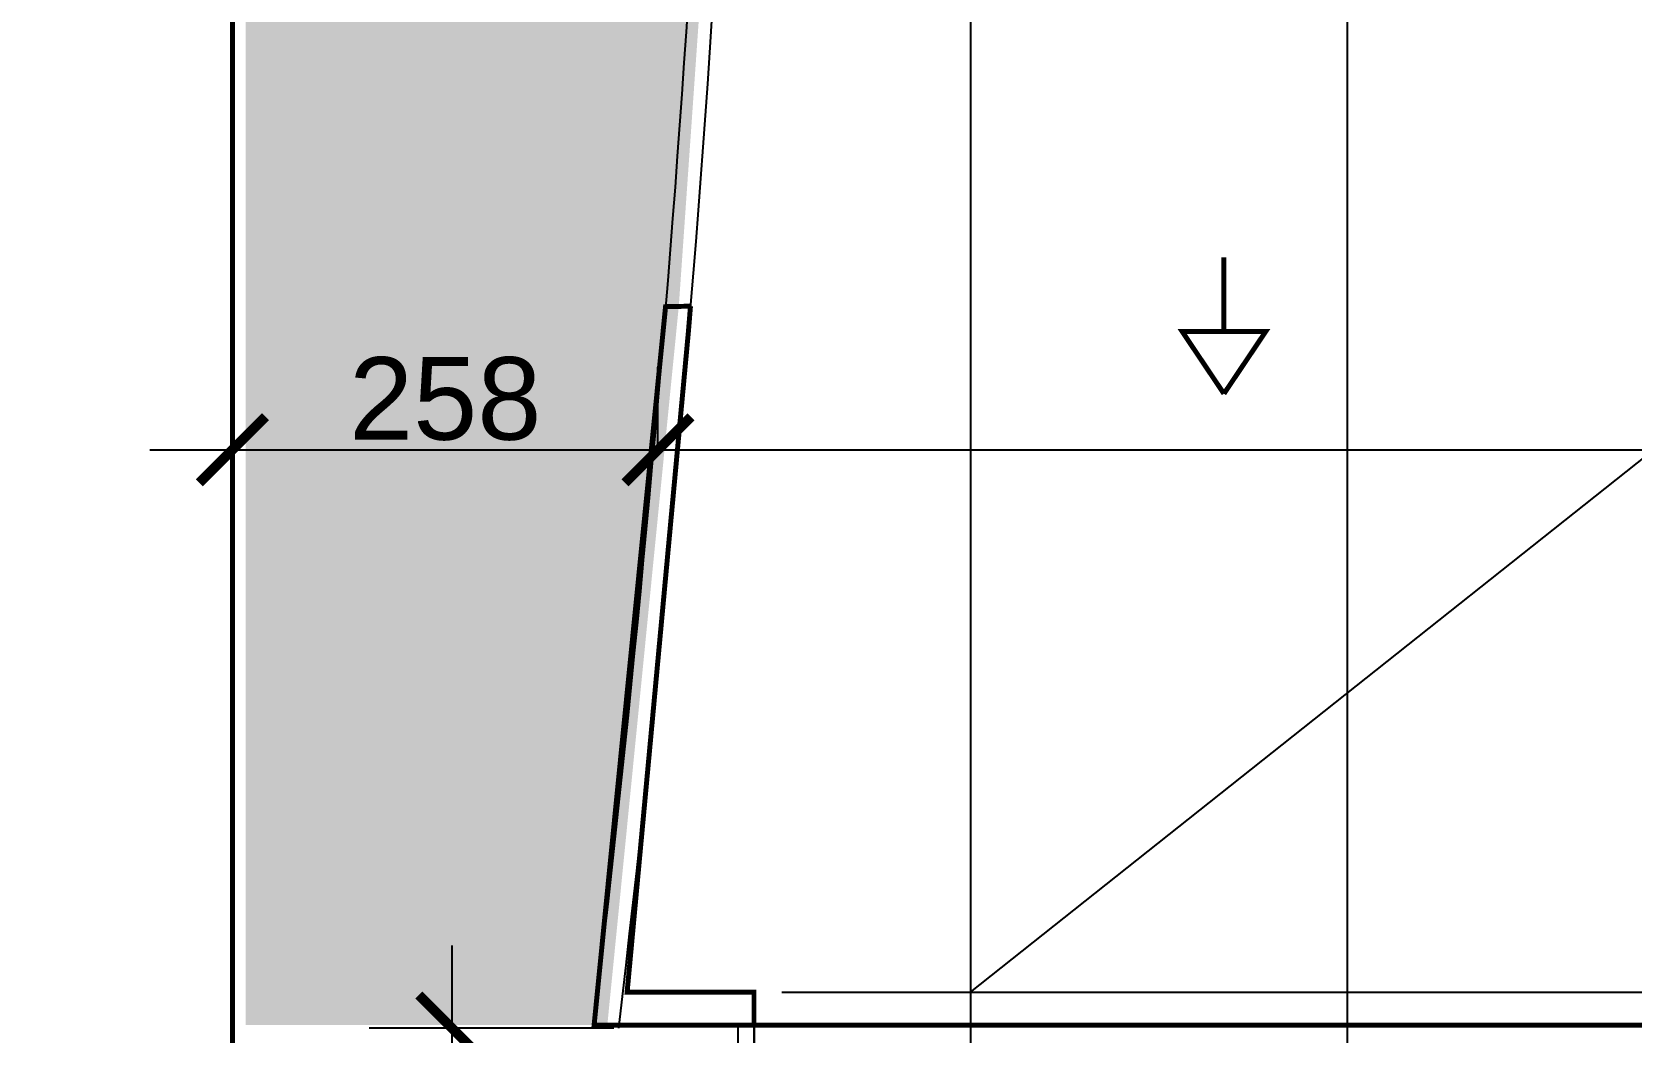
# Model space of a CAD drawing. Extents: x 250879 to 348495, y -51522 to -9360.
# Drawn here: x 262997 to 263966, y -23118 to -22512 of the extents above; entities that cross this region are included whole.
import ezdxf

# ---------------------------------------------------------------- set-up
doc = ezdxf.new("R2010")
doc.units = 0
doc.layers.get('0').update_dxf_attribs({"linetype": 'CONTINUOUS'})
doc.layers.get('DEFPOINTS').update_dxf_attribs({"color": 9, "linetype": 'CONTINUOUS'})
for name, color, linetype in [('AXIS', 1, 'CONTINUOUS'), ('FURNITURE', 4, 'CONTINUOUS'), ('TEXT', 3, 'CONTINUOUS'), ('WALL', 7, 'CONTINUOUS')]:
    doc.layers.add(name, color=color, linetype=linetype)
doc.styles.add('STYLE1', font='sanss___.ttf', dxfattribs={"height": 50})
doc.dimstyles.new('style1', dxfattribs={"dimtxt": 50, "dimasz": 40, "dimexe": 50, "dimexo": 3, "dimgap": 5, "dimtad": 1, "dimdec": 0, "dimdsep": 46, "dimtxsty": 'STYLE1', "dimblk1": 'ARCHTICK', "dimblk2": 'ARCHTICK', "dimsah": 1, "dimcen": 2.5, "dimdle": 50, "dimclrd": 3, "dimclre": 3, "dimclrt": 3, "dimadec": 0, "dimazin": 0, "dimtfac": 1, "dimtdec": 0, "dimtmove": 2, "dimatfit": 2, "dimldrblk": 'ARCHTICK', "dimfxl": 1, "dimtolj": 1, "dimtzin": 0, "dimarcsym": 0})

# ---------------------------------------------------------------- blocks, each defined once
blk = doc.blocks.new('_ARCHTICK')
at = {"color": 0, "linetype": 'ByBlock', "const_width": 0.15}
blk.add_lwpolyline([(-0.5, -0.5), (0.5, 0.5)], dxfattribs=at)
blk = doc.blocks.new('*D1119')
at = {"layer": 'DEFPOINTS', "color": 0, "transparency": 16777216}
for p in [(263118.8169388716, -20057.66837802991), (262897.8062085529, -23768.66837802991), (263118.8169388716, -23768.66837802991)]:
    blk.add_point(p, dxfattribs=at)
at = {"layer": 'WALL', "color": 3, "lineweight": -2, "transparency": 16777216}
for p, q in [((262897.8062085529, -20007.66837802991), (262897.8062085529, -23818.66837802991)), ((263115.8169388716, -20057.66837802991), (262847.8062085529, -20057.66837802991)), ((263115.8169388716, -23768.66837802991), (262847.8062085529, -23768.66837802991))]:
    blk.add_line(p, q, dxfattribs=at)
at = {"layer": 'WALL', "color": 3, "lineweight": -2, "transparency": 16777216, "xscale": 40, "yscale": 40, "zscale": 40}
for p, rotation in [((262897.8062085529, -20057.66837802991), 90), ((262897.8062085529, -23768.66837802991), 270)]:
    blk.add_blockref('_ARCHTICK', p, dxfattribs=dict(at, rotation=rotation))
at = {"layer": 'WALL', "color": 3, "transparency": 16777216, "insert": (262867.0174568382, -21913.16837802987), "char_height": 50, "attachment_point": 5, "rotation": 90, "style": 'STYLE1'}
blk.add_mtext('\\A1;3711', dxfattribs=at)
blk = doc.blocks.new('*D1152')
at = {"layer": 'DEFPOINTS', "color": 0, "transparency": 16777216}
for p in [(263776.39302939, -20157.66837801781), (263793.9940098749, -23338.78375830998), (263797.2964855147, -23338.78375830998)]:
    blk.add_point(p, dxfattribs=at)
at = {"layer": 'WALL', "color": 3, "lineweight": -2, "transparency": 16777216}
for p, q in [((263793.9940098749, -20107.66837801781), (263793.9940098749, -23388.78375830998)), ((263779.39302939, -20157.66837801781), (263843.9940098749, -20157.66837801781)), ((263794.2964855147, -23338.78375830998), (263743.9940098749, -23338.78375830998))]:
    blk.add_line(p, q, dxfattribs=at)
at = {"layer": 'WALL', "color": 3, "lineweight": -2, "transparency": 16777216, "xscale": 40, "yscale": 40, "zscale": 40}
for p, rotation in [((263793.9940098749, -20157.66837801781), 90), ((263793.9940098749, -23338.78375830998), 270)]:
    blk.add_blockref('_ARCHTICK', p, dxfattribs=dict(at, rotation=rotation))
at = {"layer": 'WALL', "color": 3, "transparency": 16777216, "insert": (263763.2052581602, -21748.22606816385), "char_height": 50, "attachment_point": 5, "rotation": 90, "style": 'STYLE1'}
blk.add_mtext('\\A1;3181', dxfattribs=at)
blk = doc.blocks.new('*D1154')
at = {"layer": 'DEFPOINTS', "color": 0, "transparency": 16777216}
for p in [(263376.5404165265, -22764.68025359872), (263376.5404165265, -22764.68025359872), (263118.8169388716, -22797.66839419049)]:
    blk.add_point(p, dxfattribs=at)
at = {"layer": 'WALL', "color": 3, "lineweight": -2, "transparency": 16777216}
for p, q in [((263118.8169388716, -22794.66839419049), (263118.8169388716, -22714.68025359872)), ((263376.5404165265, -22761.68025359872), (263376.5404165265, -22714.68025359872)), ((263068.8169388716, -22764.68025359872), (263426.5404165265, -22764.68025359872))]:
    blk.add_line(p, q, dxfattribs=at)
at = {"layer": 'WALL', "color": 3, "lineweight": -2, "transparency": 16777216, "xscale": 40, "yscale": 40, "zscale": 40, "rotation": 180}
blk.add_blockref('_ARCHTICK', (263118.8169388716, -22764.68025359872), dxfattribs=at)
at = {"layer": 'WALL', "color": 3, "lineweight": -2, "transparency": 16777216, "xscale": 40, "yscale": 40, "zscale": 40}
blk.add_blockref('_ARCHTICK', (263376.5404165265, -22764.68025359872), dxfattribs=at)
at = {"layer": 'WALL', "color": 3, "transparency": 16777216, "insert": (263247.6786776991, -22733.92579543686), "char_height": 50, "attachment_point": 5, "style": 'STYLE1'}
blk.add_mtext('\\A1;258', dxfattribs=at)
blk = doc.blocks.new('*D1155')
at = {"layer": 'DEFPOINTS', "color": 0, "transparency": 16777216}
for p in [(263376.5404165265, -22764.68025359872), (265276.5565023319, -22764.68025359872), (265276.5565023319, -22764.88607938642)]:
    blk.add_point(p, dxfattribs=at)
at = {"layer": 'WALL', "color": 3, "lineweight": -2, "transparency": 16777216}
for p, q in [((263376.5404165265, -22761.68025359872), (263376.5404165265, -22714.68025359872)), ((265276.5565023319, -22761.88607938642), (265276.5565023319, -22714.68025359872)), ((263326.5404165265, -22764.68025359872), (265326.5565023319, -22764.68025359872))]:
    blk.add_line(p, q, dxfattribs=at)
at = {"layer": 'WALL', "color": 3, "lineweight": -2, "transparency": 16777216, "xscale": 40, "yscale": 40, "zscale": 40, "rotation": 180}
blk.add_blockref('_ARCHTICK', (263376.5404165265, -22764.68025359872), dxfattribs=at)
at = {"layer": 'WALL', "color": 3, "lineweight": -2, "transparency": 16777216, "xscale": 40, "yscale": 40, "zscale": 40}
blk.add_blockref('_ARCHTICK', (265276.5565023319, -22764.68025359872), dxfattribs=at)
at = {"layer": 'WALL', "color": 3, "transparency": 16777216, "insert": (264326.5484594292, -22733.92579543686), "char_height": 50, "attachment_point": 5, "style": 'STYLE1'}
blk.add_mtext('\\A1;1900', dxfattribs=at)
blk = doc.blocks.new('*D1160')
at = {"layer": 'DEFPOINTS', "color": 0, "transparency": 16777216}
for p in [(263352.7409661766, -23114.91820325248), (263251.6564515558, -23768.66837802991), (263352.7409661766, -23768.66837802991)]:
    blk.add_point(p, dxfattribs=at)
at = {"layer": 'WALL', "color": 3, "lineweight": -2, "transparency": 16777216}
for p, q in [((263251.6564515558, -23064.91820325248), (263251.6564515558, -23818.66837802991)), ((263349.7409661766, -23114.91820325248), (263201.6564515558, -23114.91820325248)), ((263349.7409661766, -23768.66837802991), (263201.6564515558, -23768.66837802991))]:
    blk.add_line(p, q, dxfattribs=at)
at = {"layer": 'WALL', "color": 3, "lineweight": -2, "transparency": 16777216, "xscale": 40, "yscale": 40, "zscale": 40}
for p, rotation in [((263251.6564515558, -23114.91820325248), 90), ((263251.6564515558, -23768.66837802991), 270)]:
    blk.add_blockref('_ARCHTICK', p, dxfattribs=dict(at, rotation=rotation))
at = {"layer": 'WALL', "color": 3, "transparency": 16777216, "insert": (263220.8676998411, -23441.79329064115), "char_height": 50, "attachment_point": 5, "rotation": 90, "style": 'STYLE1'}
blk.add_mtext('\\A1;654', dxfattribs=at)

msp = doc.modelspace()

# ---------------------------------------------------------------- hatches: boundary and pattern name
at = {"layer": 'TEXT'}
h = msp.add_hatch(dxfattribs=at)
h.set_pattern_fill('AR-SAND', color=256, style=0)
h.set_pattern_definition([(37.50000000000001, (8744.181219826569, 0), (-1.600031295984046, 48.94132373293424), [0, -38.608, 0, -43.18, 0, -41.275]), (7.499999999999999, (8744.181219826569, 0), (44.95232831380027, 71.68251005683543), [0, -20.828, 0, -34.798, 0, -13.335]), (327.5, (8712.93921982657, 0), (79.0992370241458, 0.1437184678545691), [0, -12.7, 0, -45.72, 0, -59.69]), (317.5, (8712.93921982657, 0), (76.35564524722972, 22.29293232572162), [0, -6.35, 0, -29.972, 0, -34.29])])
h.paths.add_polyline_path([(263573.9209562109, -20057.66837802991), (263126.8169388715, -20057.66837802991), (263126.8169388715, -23113.1621368244), (263345.8441131297, -23113.1621368244), (263389.1250637302, -22677.99755055806), (263404.4222530245, -22458.87641100396), (263416.7100412728, -22232.86511979951), (263426.3089904258, -22037.79954552953), (263429.9127242183, -21900.33296429605), (263369.4898341693, -21900.33296429605), (263369.4898341692, -21477.83296429605), (263427.7847362702, -21477.83296429605), (263416.2004972447, -21148.50114418022), (263389.0373205437, -20707.83296429649), (263343.7563699447, -20272.66837802955), (263551.1499352764, -20272.66837803007), (263551.1499352769, -20157.66837802988), (263573.9209562109, -20157.66837802988)])
h.paths.add_polyline_path([(263361.9804728246, -22106.90664914972, -1), (263168.9574736432, -22106.90664914972, -1)], flags=16)
h.paths.add_polyline_path([(263177.7875552546, -21995.18201850701), (263369.8629990416, -21995.18201850701), (263369.8629990416, -22207.80701850701), (263177.7875552546, -22207.80701850701)], flags=24)

# ---------------------------------------------------------------- linework, layer by layer
at = {"layer": 'AXIS'}
for p, q in [((263565.9209562109, -19899.16446858895), (263565.9209562109, -23524.12586554483)), ((263451.5527404051, -23093.16213682806), (265547.9384617591, -23093.16213682806))]:
    msp.add_line(p, q, dxfattribs=at)
at = {"layer": 'FURNITURE'}
msp.add_line((263565.9209562109, -23093.16213682806), (264326.5572960027, -22489.1711209832), dxfattribs=at)
msp.add_lwpolyline([(265218.4215766486, -23113.16213682515), (263434.6930153568, -23113.16213682669)], dxfattribs=at)
at = {"layer": 'WALL', "linetype": 'Continuous'}
msp.add_line((263118.8169388716, -23768.66837802991), (263118.8169388716, -20057.66837802991), dxfattribs=at)
msp.add_line((263118.8169388716, -23768.66837802991), (263118.8169388716, -20057.66837802991), dxfattribs=at)
at = {"layer": 'WALL', "linetype": 'Continuous', "ltscale": 3}
for p, q in [((263338.1732856619, -23113.16213682615), (263381.4542362617, -22677.99755056024)), ((263358.173285662, -23093.16213682619), (263435.022187889, -23093.16213682637)), ((263435.022187889, -23113.16213682669), (263338.1732856619, -23113.16213682615))]:
    msp.add_line(p, q, dxfattribs=at)
at = {"layer": 'WALL', "linetype": 'Continuous', "const_width": 3}
for points in [[(263118.8169388716, -23768.66837802991), (263118.8169388716, -20057.66837802991), (265433.8169388716, -20057.66837802991), (265967.8550208879, -23188.22973900642), (265035.8169388716, -23768.66837802992), (263115.8169388716, -23768.66837802991)], [(265433.8169388716, -20057.66837802991), (263118.8169388716, -20057.66837802991), (263118.8169388716, -23768.66837802991), (265035.8169388716, -23768.66837802991)], [(263719.3318088039, -22648.10735453764), (263719.3318088039, -22692.99755056208)], [(263719.3318088039, -22648.10735453764), (263719.3318088039, -22692.99755056208)], [(263719.3318088039, -22648.10735453764), (263719.3318088039, -22692.99755056208)], [(263719.3318088039, -22648.10735453764), (263719.3318088039, -22692.99755056208)], [(263719.3318088038, -22648.10735453764), (263719.3318088038, -22692.99755056208)], [(263719.3318088038, -22648.10735453764), (263719.3318088038, -22692.99755056208)], [(263719.3318088038, -22648.10735453764), (263719.3318088038, -22692.99755056208)], [(263719.3318088038, -22648.10735453764), (263719.3318088038, -22692.99755056208)], [(263434.6930153568, -23113.16213682515), (263337.8441131297, -23113.1621368244), (263381.1250637302, -22677.99755055857), (263396.2291884643, -22677.70217893399)], [(263396.2291884643, -22677.70217893399), (263394.9786824833, -22692.99755056208)], [(263396.2291884643, -22677.70217893399), (263394.9786824833, -22692.99755056208)], [(263394.9786824833, -22692.99755056208), (263357.8441131298, -23093.16213682448), (263434.6930153568, -23093.16213682483), (263434.6930153568, -23113.16213682483)], [(263719.3318088039, -22730.74094620981), (263693.9982964071, -22692.99755056208), (263719.3318088039, -22692.99755056208)], [(263719.3318088039, -22730.74094620981), (263693.9982964071, -22692.99755056208), (263719.3318088039, -22692.99755056208)], [(263719.3318088039, -22730.74094620981), (263744.6653212007, -22692.99755056208), (263719.3318088039, -22692.99755056208)], [(263719.3318088039, -22730.74094620981), (263744.6653212007, -22692.99755056208), (263719.3318088039, -22692.99755056208)], [(263434.8576016224, -23113.16213682515), (264326.5572960027, -23113.16213682592)]]:
    msp.add_lwpolyline(points, dxfattribs=at)
at = {"layer": 'WALL', "linetype": 'Continuous'}
msp.add_lwpolyline([(263424.8576016224, -23113.16213682806), (263424.8576016224, -23234.22549141667), (263545.920956211, -23234.22549141661)], dxfattribs=at)
msp.add_lwpolyline([(263434.8576016224, -23224.22549141667), (263434.8576016224, -23113.16213682815), (263434.8576016224, -23224.22549141667), (263545.9209562109, -23224.22549141661)], close=True, dxfattribs=at)
for centre, radius, start, end in [((251512.2850195596, -21710.42534989244), 11923.46414423747, 353.2352901513363, 359.1234431512246), ((251512.3142810965, -21710.42711051607), 11908.43488298686, 353.2352295641589, 359.0501656630207)]:
    msp.add_arc(centre, radius, start, end, dxfattribs=at)

# ---------------------------------------------------------------- dimensions: what is measured, and where the dimension line sits
at = {"layer": 'WALL'}
for base, p1, p2, picture, middle in [((262897.8062085529, -23768.66837802991), (263118.8169388716, -20057.66837802991), (263118.8169388716, -23768.66837802991), '*D1119', (262867.0174568382, -21913.16837802987)), ((263793.9940098749, -23338.78375830998), (263776.39302939, -20157.66837801781), (263797.2964855147, -23338.78375830998), '*D1152', (263763.2052581602, -21748.22606816385)), ((263251.6564515558, -23768.66837802991), (263352.7409661766, -23114.91820325248), (263352.7409661766, -23768.66837802991), '*D1160', (263220.8676998411, -23441.79329064115))]:
    dim = msp.add_linear_dim(base=base, p1=p1, p2=p2, angle=90, dimstyle='style1', dxfattribs=at)
    dim.commit()
    dim.dimension.update_dxf_attribs({"geometry": picture, "text_midpoint": middle})
for base, p1, p2, picture, middle in [((263376.5404165265, -22764.68025359872), (263118.8169388716, -22797.66839419049), (263376.5404165265, -22764.68025359872), '*D1154', (263247.6786776991, -22733.92579543686)), ((265276.5565023319, -22764.68025359872), (263376.5404165265, -22764.68025359872), (265276.5565023319, -22764.88607938642), '*D1155', (264326.5484594292, -22733.92579543686))]:
    dim = msp.add_linear_dim(base=base, p1=p1, p2=p2, dimstyle='style1', dxfattribs=at)
    dim.commit()
    dim.dimension.update_dxf_attribs({"geometry": picture, "text_midpoint": middle})

doc.saveas('drawing.dxf')
